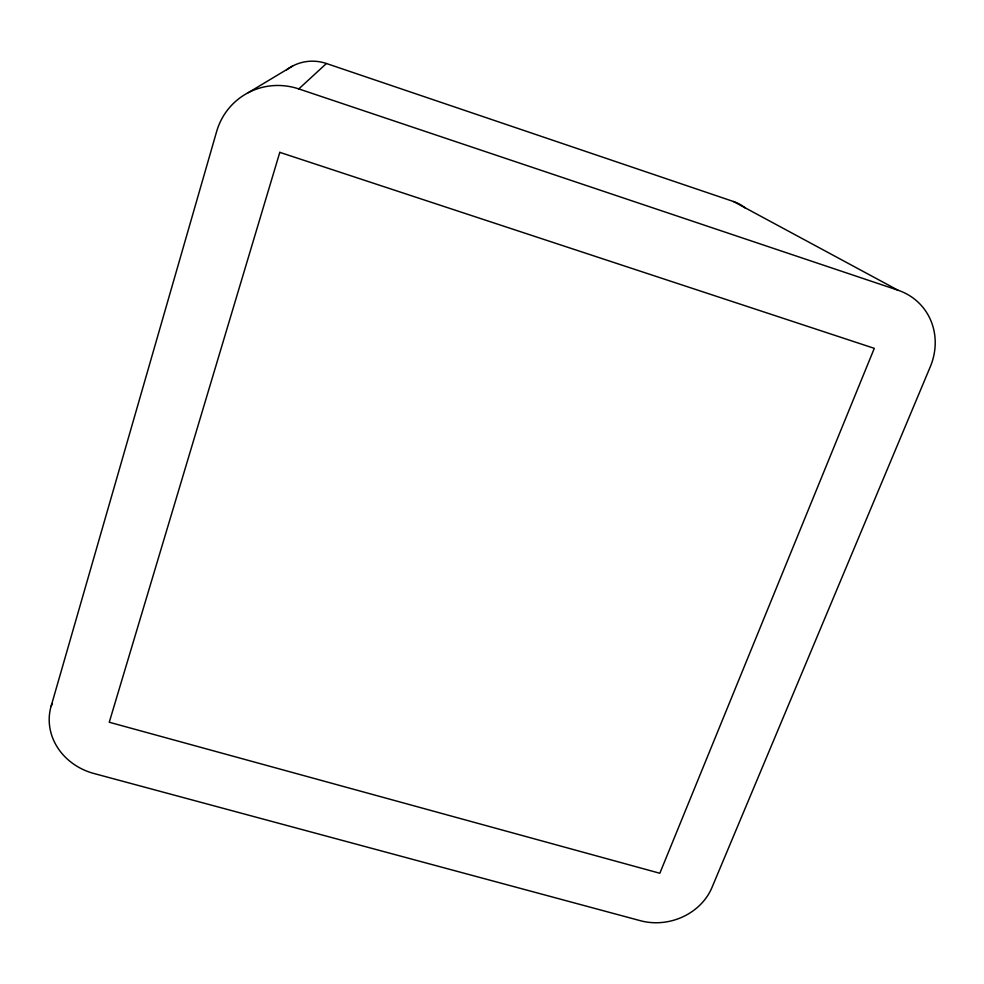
<?xml version="1.0" encoding="UTF-8"?>
<svg xmlns="http://www.w3.org/2000/svg" width="984" height="984" viewBox="0 0 984 984"><rect width="100%" height="100%" fill="white"/><g stroke="black" fill="none" stroke-linecap="round" stroke-linejoin="round"><path stroke-width="1.48" d="M51.094 706.291L216.64 131.524A66.789 64.87 53.6 0 1 298.779 88.917L326.43 63.505L733.486 201.523L898.035 290.231A63.234 58.117 -42.1 0 1 930.274 366.798L711.949 887.556A56.359 49.483 -15.2 0 1 640.436 920.716L93.923 773.498A60.086 53.923 9.8 0 1 51.094 706.291L52.41 703.523M248.325 92.644L292.715 65.977M298.779 88.917L898.035 290.231M286.627 69.827A44.981 43.677 63.5 0 1 326.43 63.505M733.486 201.523A43.038 40.824 -48.7 0 1 745.552 208.178M279.8 152.348L109.261 722.244L659.834 873.263L874.296 348.348L279.8 152.348"/></g></svg>
